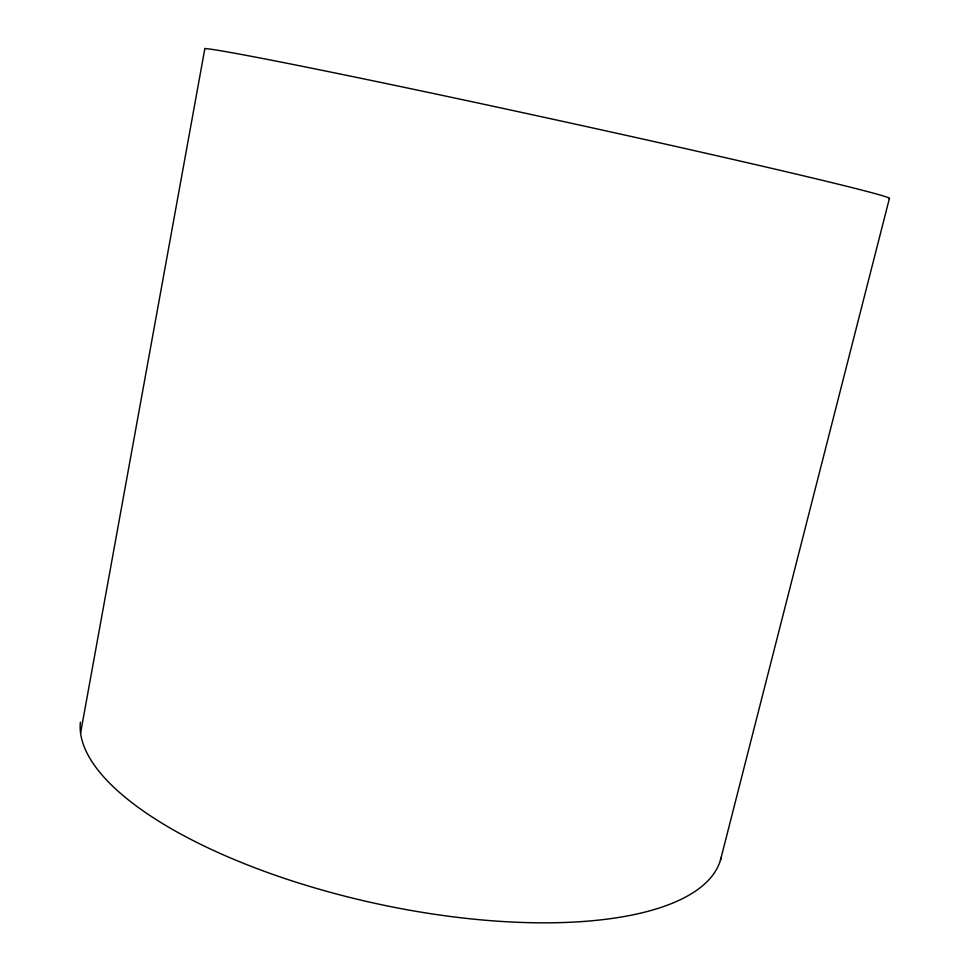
<?xml version="1.0" encoding="UTF-8"?>
<svg xmlns="http://www.w3.org/2000/svg" width="970" height="970" viewBox="0 0 970 970"><rect width="100%" height="100%" fill="white"/><g stroke="black" fill="none" stroke-linecap="round" stroke-linejoin="round"><path stroke-width="1.45" d="M80.571 733.065L204.876 48.5A351.601 5.699 12.3 0 1 577.441 124.596A351.601 5.699 12.3 0 1 888.762 198.644M720.419 860.329L889.429 198.341M721.159 857.553A327.593 119.08 12.3 0 1 381.465 904.719A327.593 119.08 12.3 0 1 80.401 722.116"/></g></svg>
